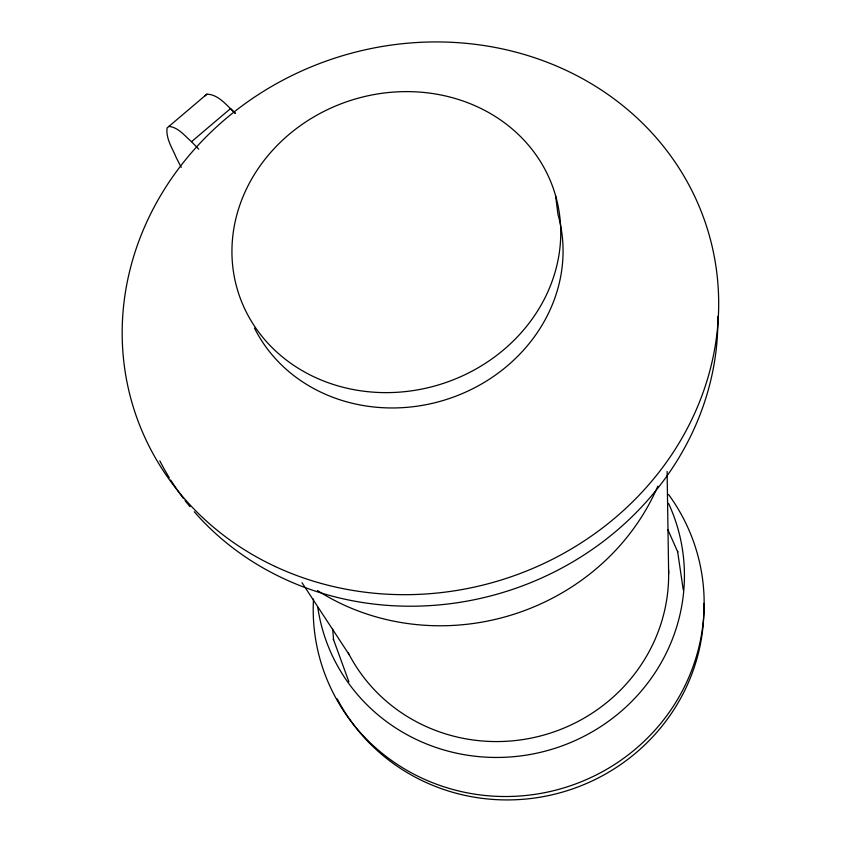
<?xml version="1.0" encoding="UTF-8"?>
<svg xmlns="http://www.w3.org/2000/svg" width="842" height="842" viewBox="0 0 842 842"><rect width="100%" height="100%" fill="white"/><g stroke="black" fill="none" stroke-linecap="round" stroke-linejoin="round"><path stroke-width="1.26" d="M235.423 113.354C227.077 106.029 218.888 94.483 206.9 94.157L167.074 127.963C165.716 138.414 172.252 148.013 176.104 157.307A1279.461 212.616 46.2 0 0 181.219 167.337M204.943 95.956L206.9 94.157M168.726 126.405C178.209 127.131 184.724 135.899 191.513 141.688L230.582 108.544L235.118 113.175M191.513 141.688L198.723 149.202M301.994 582.706L349.377 654.981M667.895 529.744L677.757 551.994L677.589 551.331L683.22 589.663M348.914 681.841L333.316 639.015L333.548 639.657L332.716 629.206M555.583 195.649A165.885 148.866 -17.6 0 1 352.156 389.33A165.885 148.866 -17.6 0 1 281.291 141.393A165.885 148.866 -17.6 0 1 555.583 195.649L557.972 214.468A162.643 146.519 -17.5 0 1 454.869 396.55A162.643 146.519 -17.5 0 1 254.495 328.117M667.106 471.415L668.653 573.781M668.569 569.887A169.231 162.938 -15.8 0 1 540.375 735.982A169.231 162.938 -15.8 0 1 348.188 652.687M717.826 316.339A294.658 269.451 -17.4 0 1 522.293 585.937A294.658 269.451 -17.4 0 1 194.27 511.757M189.997 506.716A294.658 269.451 -17.4 0 1 185.03 500.516M183.419 498.422A294.658 269.451 -17.4 0 1 170.705 480.003M169.326 477.782A294.658 269.451 -17.4 0 1 159.843 460.848M668.537 494.464A195.902 189.66 -15.3 0 1 562.519 788.28A195.902 189.66 -15.3 0 1 313.508 599.051M668.495 503.295A184.714 177.862 -15.8 0 1 551.036 749.527A184.714 177.862 -15.8 0 1 317.802 607.461M657.823 486.171A226.74 210.963 -17.1 0 1 317.466 590.526M703.838 603.346A194.102 188.103 -15.2 0 1 557.541 793.459A194.102 188.103 -15.2 0 1 337.242 698.902M275.387 566.582A300.541 273.882 -17.4 0 0 718.647 299.289A300.541 273.882 -17.4 0 0 267.24 89.031A300.541 273.882 -17.4 0 0 275.387 566.582"/></g></svg>
